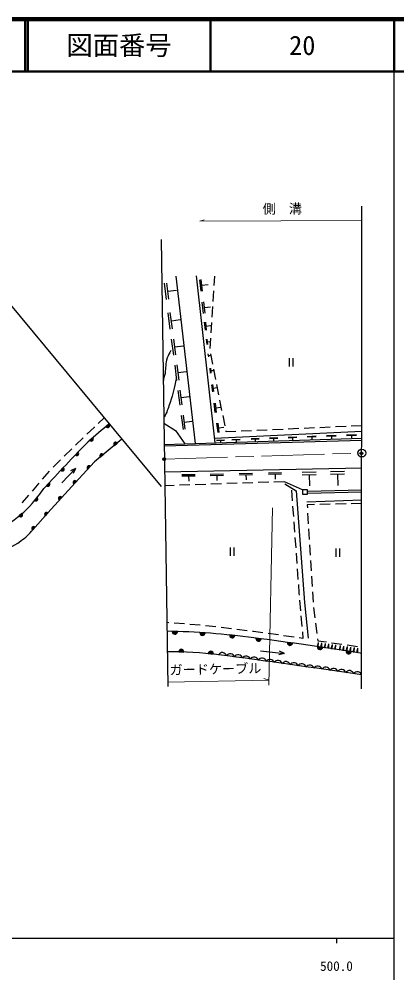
# Model space of a CAD drawing. Units: millimetres, scale not verified. Extents: x 40000 to 680000, y 20000 to 380000.
# Drawn here: x 507604 to 579500, y 198357 to 380000 of the extents above; entities that cross this region are included whole.
import ezdxf
from ezdxf.enums import TextEntityAlignment as Align

# ---------------------------------------------------------------- set-up
doc = ezdxf.new("R2010")
doc.units = ezdxf.units.MM
doc.header["$LTSCALE"] = 1000
doc.header["$PDMODE"] = 32
doc.header["$PDSIZE"] = 500
doc.linetypes.add('CHAIN', pattern=[18.5, 12, -1.5, 3.5, -1.5])
for name, color, linetype, lineweight in [('M-BGD', 7, 'Continuous', 25), ('M-BMK', 2, 'CHAIN', 13), ('M-BMK-SRVR', 3, 'Continuous', 25), ('M-STR-HTXT', 7, 'Continuous', 13), ('M-TTL', 2, 'Continuous', 140), ('M-TTL-BAND', 7, 'Continuous', 25), ('M-TTL-LINE', 7, 'Continuous', 50)]:
    doc.layers.add(name, color=color, linetype=linetype, lineweight=lineweight)
doc.layers.add('M-OTRS', color=6, linetype='Continuous')
doc.layers.add('M-TTL-TXT', color=7, linetype='Continuous')
doc.styles.add('ＭＳ ゴシック', font='')
doc.styles.get('ＭＳ ゴシック').set_extended_font_data('MS Gothic')

msp = doc.modelspace()

# ---------------------------------------------------------------- hatches: boundary and pattern name
at = {"layer": 'M-BGD'}
for points in [[(524162, 302383, 0.45377), (524688, 302309, 0.45377), (524692, 302840)], [(521092, 299805, 0.45377), (521619, 299731, 0.45377), (521622, 300262)], [(526273, 299269, 0.45377), (525748, 299353, 0.45377), (525735, 298822)], [(518326, 297001, 0.45377), (518857, 296983, 0.45377), (518804, 297512)], [(523619, 297061, 0.45377), (523094, 297145, 0.45377), (523081, 296613)], [(515556, 294083, 0.45377), (516087, 294066, 0.45377), (516034, 294594)], [(521159, 294808, 0.45377), (520628, 294819, 0.45377), (520688, 294291)], [(512845, 291165, 0.45377), (513376, 291148, 0.45377), (513323, 291677)], [(518486, 291981, 0.45377), (517954, 291992, 0.45377), (518014, 291464)], [(510580, 288344, 0.45377), (511112, 288357, 0.45377), (511028, 288882)], [(515724, 288935, 0.45377), (515193, 288945, 0.45377), (515253, 288417)], [(507621, 285378, 0.45377), (508146, 285295, 0.45377), (508158, 285826)], [(513083, 285933, 0.45377), (512551, 285944, 0.45377), (512611, 285416)], [(510655, 283216, 0.45377), (510124, 283228, 0.45377), (510182, 282700)], [(536733, 263376, 1), (537732, 263341)], [(542014, 263178, 1), (543011, 263106)], [(547688, 262709, 1), (548682, 262603)], [(552674, 262109, 0.41421), (553104, 261548, 0.41421), (553665, 261978)], [(538971, 259464, 1), (537972, 259517)], [(558676, 261306, 1), (559666, 261165)], [(564385, 260489, 1), (565375, 260348)], [(544565, 259059, 0.41421), (544116, 259606, 0.41421), (543570, 259158)], [(569829, 259674, 0.41421), (570248, 259105, 0.41421), (570817, 259524)]]:
    msp.add_hatch(color=256, dxfattribs=at).paths.add_polyline_path(points)

# ---------------------------------------------------------------- linework, layer by layer
for p, q in [((537415, 331051), (541133, 299187)), ((544909, 299307), (541395, 331089)), ((544723, 329233), (544840, 331021)), ((535683, 326582), (535277, 329684)), ((536097, 326636), (535691, 329739)), ((542245, 328183), (541990, 330355)), ((542534, 328217), (542280, 330389)), ((542407, 329303), (543565, 329439)), ((535894, 328188), (537548, 328404)), ((544527, 326240), (544657, 328236)), ((542715, 323931), (542461, 326103)), ((543005, 323965), (542750, 326137)), ((542877, 325051), (544036, 325187)), ((544331, 323246), (544462, 325242)), ((536375, 320953), (535969, 324056)), ((536788, 321008), (536382, 324110)), ((536585, 322559), (538240, 322775)), ((543089, 320740), (542910, 322267)), ((543293, 320764), (543114, 322291)), ((543203, 321527), (544018, 321623)), ((544135, 320253), (544266, 322248)), ((537020, 316026), (536628, 319023)), ((537420, 316078), (537027, 319075)), ((543405, 318043), (543290, 319026)), ((543536, 318058), (543421, 319041)), ((543479, 318549), (544003, 318611)), ((543940, 317259), (544070, 319255)), ((537224, 317577), (538822, 317786)), ((543684, 315663), (543615, 316253)), ((544477, 314313), (544091, 316275)), ((543650, 315958), (544043, 316004)), ((558986, 315431), (558986, 313831)), ((559736, 313831), (559736, 315431)), ((537652, 311200), (537273, 314094)), ((538038, 311251), (537659, 314145)), ((537849, 312698), (539392, 312900)), ((544047, 312564), (543937, 313503)), ((544173, 312579), (544063, 313517)), ((544118, 313048), (544618, 313107)), ((545056, 311369), (544670, 313331)), ((538271, 306474), (537905, 309267)), ((538644, 306523), (538278, 309316)), ((544460, 309045), (544304, 310380)), ((544638, 309066), (544481, 310401)), ((544560, 309733), (545271, 309817)), ((545635, 308426), (545249, 310388)), ((538461, 307920), (539951, 308115)), ((546214, 305482), (545828, 307444)), ((544928, 305050), (544719, 306834)), ((545166, 305078), (544957, 306862)), ((545062, 305970), (546013, 306081)), ((522680, 303011), (523783, 304069)), ((538877, 301846), (538525, 304540)), ((539237, 301893), (538884, 304587)), ((539060, 303240), (540497, 303428)), ((546794, 302538), (546407, 304501)), ((520510, 300938), (521935, 302297)), ((521935, 302297), (521958, 302319)), ((535161, 303071), (537397, 301661)), ((537397, 301661), (539117, 299123)), ((545461, 301251), (545252, 303035)), ((545699, 301279), (545490, 303063)), ((545595, 302171), (546546, 302282)), ((547020, 301389), (546987, 301557)), ((551844, 301605), (549846, 301516)), ((554841, 301739), (552843, 301650)), ((557838, 301873), (555840, 301784)), ((560835, 302008), (558837, 301918)), ((563832, 302142), (561834, 302052)), ((566829, 302276), (564831, 302186)), ((569826, 302410), (567828, 302320)), ((572823, 302544), (570825, 302454)), ((518339, 298868), (519787, 300248)), ((527157, 300005), (521933, 295659)), ((535219, 299000), (572821, 300191)), ((535223, 298741), (572821, 299838)), ((572822, 301459), (544817, 300142)), ((545145, 299836), (546665, 299894)), ((545149, 299734), (546669, 299793)), ((545909, 299764), (545925, 299358)), ((548847, 301471), (547020, 301389)), ((548086, 299955), (549679, 300017)), ((548090, 299849), (549683, 299911)), ((548887, 299880), (548903, 299455)), ((551746, 300126), (553266, 300184)), ((551750, 300024), (553270, 300083)), ((552510, 300054), (552526, 299648)), ((555228, 300260), (556822, 300322)), ((555232, 300154), (556826, 300216)), ((556029, 300185), (556046, 299760)), ((558783, 300398), (560451, 300462)), ((558787, 300286), (560456, 300351)), ((559621, 300319), (559639, 299874)), ((562412, 300538), (564156, 300605)), ((562416, 300422), (564161, 300489)), ((563289, 300455), (563307, 299990)), ((566116, 300681), (567939, 300751)), ((566121, 300559), (567944, 300630)), ((567032, 300595), (567051, 300109)), ((569898, 300827), (571800, 300901)), ((569902, 300700), (571805, 300774)), ((570854, 300737), (570873, 300230)), ((516207, 296757), (517628, 298165)), ((514076, 294646), (515497, 296054)), ((515718, 291678), (518341, 294439)), ((518341, 294439), (517399, 293955)), ((518341, 294439), (517906, 293473)), ((521933, 295659), (518244, 291716)), ((535295, 293757), (572818, 294558)), ((512090, 292400), (513393, 293917)), ((538579, 293245), (541115, 293301)), ((538584, 292992), (541120, 293048)), ((539852, 293020), (539875, 292005)), ((543953, 293364), (546478, 293420)), ((543959, 293112), (546483, 293167)), ((545221, 293139), (545243, 292130)), ((549513, 293487), (552026, 293542)), ((549519, 293235), (552032, 293291)), ((550775, 293263), (550797, 292258)), ((555063, 293609), (557564, 293664)), ((555068, 293359), (557569, 293414)), ((556319, 293387), (556341, 292386)), ((561482, 293743), (564110, 293801)), ((561493, 293217), (564122, 293275)), ((562808, 293246), (562854, 291143)), ((566840, 293869), (569543, 293929)), ((566852, 293328), (569555, 293388)), ((568204, 293358), (568252, 291196)), ((510135, 290124), (511438, 291641)), ((518244, 291716), (513063, 286000)), ((537114, 291194), (535333, 291133)), ((540112, 291296), (538114, 291228)), ((543111, 291398), (541112, 291330)), ((546109, 291500), (544110, 291432)), ((549107, 291602), (547108, 291534)), ((552105, 291704), (550107, 291636)), ((555104, 291806), (553105, 291738)), ((558102, 291908), (556103, 291840)), ((561552, 290371), (558102, 291908)), ((558169, 291499), (560313, 290131)), ((508277, 287963), (509483, 289366)), ((559445, 290261), (559590, 288266)), ((560313, 290131), (561922, 268926)), ((562482, 290082), (572815, 290333)), ((562488, 289694), (572815, 289945)), ((508166, 287862), (508277, 287963)), ((559662, 287269), (559807, 285274)), ((562366, 288055), (572814, 288418)), ((563816, 287530), (562418, 287494)), ((562418, 287494), (562455, 286895)), ((566815, 287605), (564816, 287555)), ((569815, 287681), (567815, 287631)), ((572814, 287757), (570814, 287707)), ((513063, 286000), (510247, 282761)), ((562517, 285897), (562641, 283901)), ((559879, 284277), (560023, 282282)), ((562703, 282902), (562828, 280906)), ((560096, 281285), (560240, 279290)), ((562890, 279908), (563014, 277912)), ((547750, 279379), (547750, 277779)), ((548500, 277779), (548500, 279379)), ((560312, 278292), (560457, 276298)), ((567898, 279189), (567898, 277589)), ((568648, 277589), (568648, 279189)), ((563076, 276914), (563201, 274918)), ((560529, 275300), (560673, 273305)), ((563263, 273920), (563387, 271924)), ((560746, 272308), (560864, 270673)), ((560864, 270673), (560896, 270314)), ((563449, 270926), (563573, 268930)), ((560984, 269318), (561160, 267325)), ((561922, 268926), (562588, 262083)), ((563644, 267932), (563897, 265948)), ((561247, 266329), (561423, 264337)), ((536096, 265055), (535709, 265088)), ((539086, 264805), (537093, 264972)), ((542076, 264555), (540083, 264722)), ((543780, 264412), (543072, 264472)), ((545060, 264256), (543780, 264412)), ((548038, 263891), (546053, 264134)), ((551016, 263526), (549030, 263769)), ((552210, 263380), (552008, 263404)), ((564024, 264956), (564277, 262972)), ((553989, 263130), (552210, 263380)), ((556960, 262712), (554979, 262990)), ((559931, 262294), (557950, 262573)), ((561624, 262056), (560921, 262155)), ((561511, 263341), (561624, 262056)), ((564403, 261980), (564448, 261627)), ((564448, 261627), (566075, 261390)), ((564373, 260491), (564579, 261305)), ((564538, 260467), (564373, 260491)), ((564456, 260479), (564579, 261305)), ((564538, 260467), (564579, 261305)), ((565033, 260393), (565239, 261208)), ((565198, 260369), (565033, 260393)), ((565116, 260381), (565239, 261208)), ((565198, 260369), (565239, 261208)), ((565693, 260295), (565900, 261111)), ((565859, 260270), (565693, 260295)), ((565776, 260283), (565900, 261111)), ((565859, 260270), (565900, 261111)), ((566353, 260197), (566561, 261014)), ((566519, 260172), (566353, 260197)), ((566436, 260185), (566561, 261014)), ((566519, 260172), (566561, 261014)), ((567014, 260099), (567222, 260917)), ((567180, 260074), (567014, 260099)), ((567065, 261245), (569043, 260956)), ((567097, 260086), (567222, 260917)), ((567180, 260074), (567222, 260917)), ((567675, 260001), (567884, 260820)), ((567841, 259976), (567675, 260001)), ((567758, 259988), (567884, 260820)), ((567841, 259976), (567884, 260820)), ((568551, 259870), (568761, 260691)), ((568718, 259844), (568551, 259870)), ((568634, 259857), (568761, 260691)), ((568718, 259844), (568761, 260691)), ((569212, 259768), (569424, 260594)), ((569380, 259742), (569212, 259768)), ((569296, 259755), (569424, 260594)), ((569380, 259742), (569424, 260594)), ((569875, 259665), (570088, 260496)), ((569959, 259652), (570088, 260496)), ((570033, 260811), (572012, 260522)), ((570043, 259639), (570088, 260496)), ((570538, 259563), (570753, 260399)), ((570623, 259550), (570753, 260399)), ((570708, 259537), (570753, 260399)), ((571202, 259460), (571419, 260301)), ((571288, 259447), (571419, 260301)), ((571373, 259434), (571419, 260301)), ((571868, 259358), (572086, 260203)), ((571954, 259344), (572086, 260203)), ((572040, 259331), (572086, 260203)), ((553533, 259688), (558085, 259173)), ((558085, 259173), (557052, 258938)), ((558085, 259173), (557131, 259633)), ((570043, 259639), (569875, 259665)), ((570708, 259537), (570538, 259563)), ((571373, 259434), (571202, 259460)), ((572040, 259331), (571868, 259358))]:
    msp.add_line(p, q, dxfattribs=at)
for points in [[(524162, 302383, 0.45377), (524688, 302309, 0.45377), (524692, 302840)], [(521092, 299805, 0.45377), (521619, 299731, 0.45377), (521622, 300262)], [(526273, 299269, 0.45377), (525748, 299353, 0.45377), (525735, 298822)], [(518326, 297001, 0.45377), (518857, 296983, 0.45377), (518804, 297512)], [(523619, 297061, 0.45377), (523094, 297145, 0.45377), (523081, 296613)], [(515556, 294083, 0.45377), (516087, 294066, 0.45377), (516034, 294594)], [(521159, 294808, 0.45377), (520628, 294819, 0.45377), (520688, 294291)], [(512845, 291165, 0.45377), (513376, 291148, 0.45377), (513323, 291677)], [(518486, 291981, 0.45377), (517954, 291992, 0.45377), (518014, 291464)], [(510580, 288344, 0.45377), (511112, 288357, 0.45377), (511028, 288882)], [(515724, 288935, 0.45377), (515193, 288945, 0.45377), (515253, 288417)], [(507621, 285378, 0.45377), (508146, 285295, 0.45377), (508158, 285826)], [(513083, 285933, 0.45377), (512551, 285944, 0.45377), (512611, 285416)], [(510655, 283216, 0.45377), (510124, 283228, 0.45377), (510182, 282700)], [(536733, 263376, 1), (537732, 263341)], [(542014, 263178, 1), (543011, 263106)], [(547688, 262709, 1), (548682, 262603)], [(552674, 262109, 0.41421), (553104, 261548, 0.41421), (553665, 261978)], [(538971, 259464, 1), (537972, 259517)], [(558676, 261306, 1), (559666, 261165)], [(564385, 260489, 1), (565375, 260348)], [(544565, 259059, 0.41421), (544116, 259606, 0.41421), (543570, 259158)], [(569829, 259674, 0.41421), (570248, 259105, 0.41421), (570817, 259524)]]:
    msp.add_lwpolyline(points, format="xyb", close=True, dxfattribs=at)
msp.add_lwpolyline([(561552, 290371), (561565, 289532), (562490, 289546), (562477, 290384)], close=True, dxfattribs=at)
for centre, radius, start, end in [((589120, 223018), 102582, 128.86081, 131.83392), ((734710, 88808), 300283, 135.45433, 137.77598), ((446751, 339406), 81753, 320.81122, 323.35207), ((494242, 301987), 21324, 301.50326, 318.10788), ((501230, 290215), 11698, 305.02676, 320.42113), ((502493, 287414), 8698, 272.63869, 308.8076), ((533612, 124250), 139176, 82.29902, 89.12657), ((448148, -533605), 802559, 81.06503, 82.54612), ((536192, 181254), 78270, 83.12596, 90.29447), ((546270, 258523), 834, 15.53353, 148.34009), ((348313, -1231426), 1503382, 81.41267, 82.46094), ((547783, 258309), 834, 15.53353, 148.34009), ((549296, 258095), 834, 15.53353, 148.34009), ((550808, 257880), 834, 15.53353, 148.34009), ((552321, 257666), 834, 15.53353, 148.34009), ((553834, 257452), 834, 15.53353, 148.34009), ((555347, 257237), 834, 15.53353, 148.34009), ((556860, 257023), 834, 15.53353, 148.34009), ((558373, 256809), 834, 15.53353, 148.34009), ((559886, 256594), 834, 15.53353, 148.34009), ((561399, 256380), 834, 15.53353, 148.34009), ((562912, 256166), 834, 15.53353, 148.34009), ((564425, 255951), 834, 15.53353, 148.34009), ((565938, 255737), 834, 15.53353, 148.34009), ((567451, 255523), 834, 15.53353, 148.34009), ((568964, 255308), 834, 15.53353, 148.34009), ((570477, 255094), 834, 15.53353, 148.34009), ((571990, 254880), 834, 15.53353, 148.34009)]:
    msp.add_arc(centre, radius, start, end, dxfattribs=at)
for points, knots in [([(536499, 316892), (536129, 316290), (536025, 316045), (535804, 315465), (535393, 314385), (535574, 313675), (535372, 312537), (535259, 311896), (535052, 311554), (535047, 310904), (535047, 310830), (535043, 310801), (535050, 310715)], [0, 0, 0, 0, 1, 1, 1, 2, 2, 2, 3, 3, 3, 4, 4, 4, 4]), ([(537567, 311716), (537057, 309470), (536945, 308801), (536330, 306998), (535993, 306012), (535871, 305426), (535391, 304502), (535299, 304324), (535270, 304256), (535146, 304051)], [0, 0, 0, 0, 1, 1, 1, 2, 2, 2, 3, 3, 3, 3])]:
    msp.add_open_spline(points, degree=3, knots=knots, dxfattribs=at)
at = {"layer": 'M-BMK'}
msp.add_line((535260, 296202), (572820, 297359), dxfattribs=at)
at = {"layer": 'M-BMK-SRVR'}
for p, q in [((487829, 347375), (534640, 290992)), ((572792, 252444), (572849, 344359)), ((534655, 338039), (535886, 252895))]:
    msp.add_line(p, q, dxfattribs=at)
msp.add_circle((572820, 297359), 750, dxfattribs=at)
at = {"layer": 'M-OTRS'}
for p in [(535218, 296211), (572769, 297312)]:
    msp.add_point(p, dxfattribs=at)
at = {"layer": 'M-STR-HTXT'}
for p, q in [((542028, 341509), (542817, 341790)), ((572847, 341660), (542028, 341509)), ((555813, 286929), (555143, 253163)), ((555162, 254126), (554156, 254456)), ((555162, 254126), (535873, 253752))]:
    msp.add_line(p, q, dxfattribs=at)
at = {"layer": 'M-TTL'}
msp.add_line((680000, 380000), (40000, 380000), dxfattribs=at)
at = {"layer": 'M-TTL-BAND'}
for p, q in [((579000, 20000), (579000, 370000)), ((40000, 205000), (579000, 205000)), ((568000, 205000), (568000, 204000))]:
    msp.add_line(p, q, dxfattribs=at)
at = {"layer": 'M-TTL-LINE'}
for p, q in [((508747, 380000), (508747, 370000)), ((509247, 380000), (509247, 370000)), ((543997, 380000), (543997, 370000)), ((579000, 380000), (579000, 370000)), ((40000, 370000), (680000, 370000))]:
    msp.add_line(p, q, dxfattribs=at)

# ---------------------------------------------------------------- texts
at = {"layer": 'M-STR-HTXT', "style": 'ＭＳ ゴシック'}
for s, rotation, p in [('側\u3000溝', 0.281, (553945, 342390)), ('ガードケーブル', 1.109, (536252, 254582))]:
    msp.add_text(s, height=1833, rotation=rotation, dxfattribs=at).set_placement(p, align=Align.BOTTOM_LEFT)
at = {"layer": 'M-TTL-BAND', "style": 'ＭＳ ゴシック'}
msp.add_text('500.0', height=1833, dxfattribs=at).set_placement((568000, 198195), align=Align.BOTTOM_CENTER)
at = {"layer": 'M-TTL-TXT', "style": 'ＭＳ ゴシック'}
for s, p in [('図面番号', (526622, 375000)), ('20', (561497, 375000))]:
    msp.add_text(s, height=3666, dxfattribs=at).set_placement(p, align=Align.MIDDLE_CENTER)

doc.saveas('drawing.dxf')
